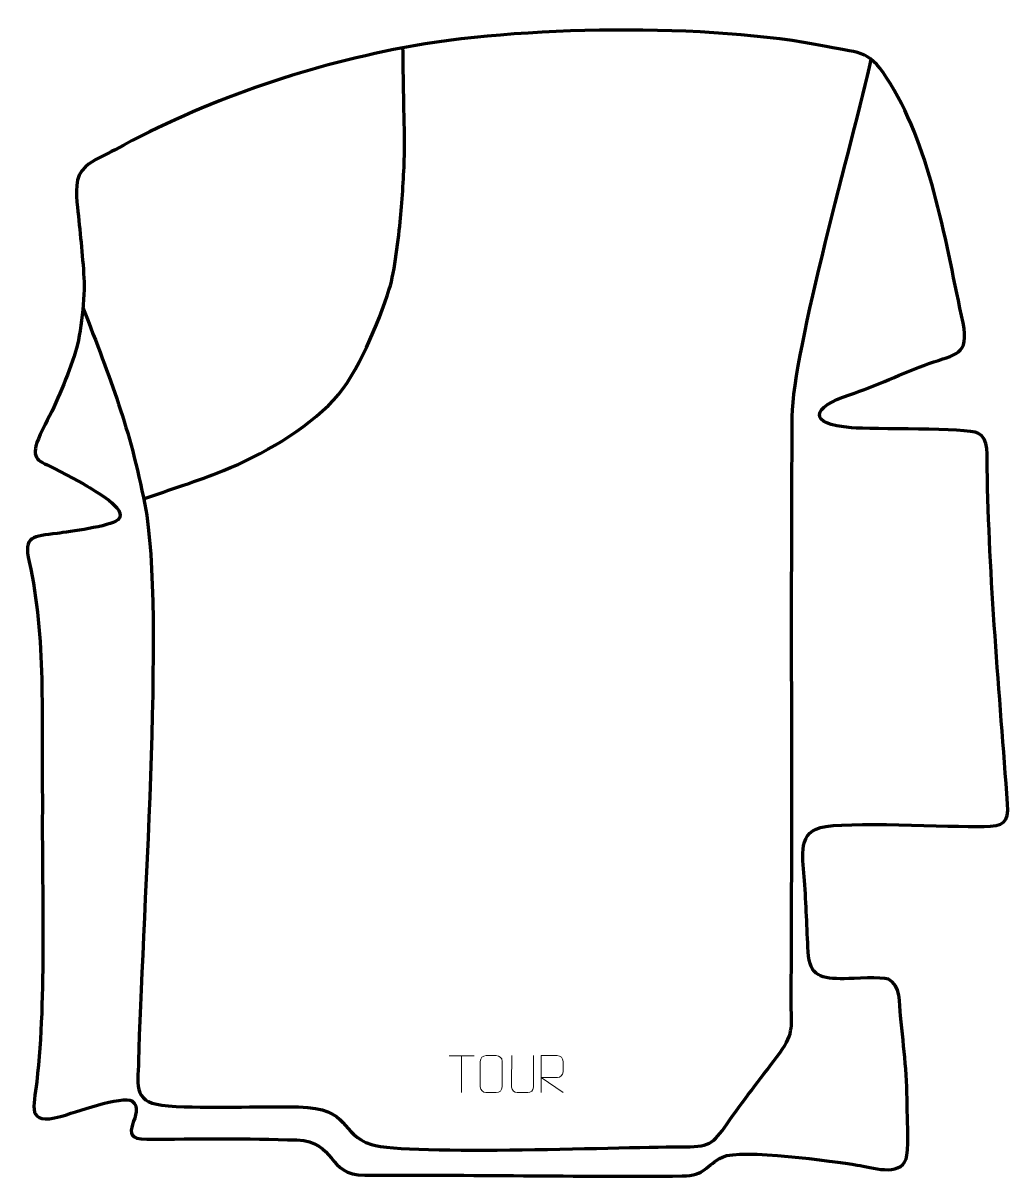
# Model space of a CAD drawing. Header units: millimetres. Extents: x -558 to 108, y -50 to 729.
import ezdxf

# ---------------------------------------------------------------- set-up
doc = ezdxf.new("R2010")
doc.units = ezdxf.units.MM
doc.header["$MEASUREMENT"] = 0
doc.layers.add('layer 2', color=7, linetype='Continuous')
doc.layers.add('layer 3', color=7, linetype='Continuous')

msp = doc.modelspace()

# ---------------------------------------------------------------- linework, layer by layer
at = {"layer": 'layer 2', "color": 140, "lineweight": 158}
for points, knots in [([(-476.4262, 407.9611), (-458.7002, 414.2064), (-439.8851, 420.2174), (-422.4936, 427.0631), (-422.4936, 427.0631), (-396.4222, 437.7091), (-367.2279, 454.4158), (-347.7638, 474.9868), (-347.7638, 474.9868), (-331.5504, 492.6052), (-317.8858, 526.6929), (-310.4062, 549.6384), (-310.4062, 549.6384), (-306.5556, 562.0532), (-304.1679, 584.2375), (-302.8078, 597.6949), (-302.8078, 597.6949), (-301.4588, 611.0418), (-300.6243, 626.4033), (-300.1762, 639.8573), (-300.1762, 639.8573), (-299.8055, 650.9848), (-300.4519, 664.0474), (-300.6221, 675.3721), (-300.6221, 675.3721), (-300.7945, 686.84), (-300.9672, 698.308), (-301.1397, 709.7759), (-301.1397, 709.7759), (-301.1397, 709.7759), (-301.185, 712.7842), (-301.185, 712.7842)], [0, 0, 0, 0, 0.11111111, 0.11111111, 0.11111111, 0.11111111, 0.22222222, 0.22222222, 0.22222222, 0.22222222, 0.33333333, 0.33333333, 0.33333333, 0.33333333, 0.44444444, 0.44444444, 0.44444444, 0.44444444, 0.55555556, 0.55555556, 0.55555556, 0.55555556, 0.66666667, 0.66666667, 0.66666667, 0.66666667, 0.77777778, 0.77777778, 0.77777778, 0.77777778, 1, 1, 1, 1]), ([(-517.3587, 537.3925), (-498.494, 487.8848), (-485.8179, 456.6614), (-475.534, 404.1295), (-475.534, 404.1295), (-461.4092, 331.9787), (-478.1351, 112.3777), (-479.7606, 28.4465), (-479.7606, 28.4465), (-480.3997, 10.1088), (-483.4945, -0.2982), (-459.8459, -2.089), (-459.8459, -2.089), (-431.4329, -3.9633), (-400.5402, -2.1903), (-371.6372, -2.8105), (-371.6372, -2.8105), (-335.8956, -3.5774), (-344.2029, -21.3338), (-322.4018, -28.1371), (-322.4018, -28.1371), (-297.4277, -35.9304), (-146.4805, -29.3438), (-110.4146, -29.7462), (-110.4146, -29.7462), (-92.5192, -29.9458), (-90.9162, -26.345), (-80.5528, -11.7214), (-80.5528, -11.7214), (-69.4982, 3.8266), (-57.7996, 18.6913), (-46.4746, 33.9845), (-46.4746, 33.9845), (-36.4607, 47.5072), (-39.0147, 52.6298), (-38.9074, 68.6194), (-38.9074, 68.6194), (-38.023, 200.288), (-39.1757, 332.0089), (-38.1632, 463.6562), (-38.1632, 463.6562), (-37.8191, 508.404), (3.1122, 650.8668), (15.161, 704.9326)], [0, 0, 0, 0, 0.08333333, 0.08333333, 0.08333333, 0.08333333, 0.16666667, 0.16666667, 0.16666667, 0.16666667, 0.25, 0.25, 0.25, 0.25, 0.33333333, 0.33333333, 0.33333333, 0.33333333, 0.41666667, 0.41666667, 0.41666667, 0.41666667, 0.5, 0.5, 0.5, 0.5, 0.58333333, 0.58333333, 0.58333333, 0.58333333, 0.66666667, 0.66666667, 0.66666667, 0.66666667, 0.75, 0.75, 0.75, 0.75, 0.83333333, 0.83333333, 0.83333333, 0.83333333, 1, 1, 1, 1])]:
    msp.add_open_spline(points, degree=3, knots=knots, dxfattribs=at)
at = {"layer": 'layer 3', "color": 242, "lineweight": 158}
msp.add_open_spline([(107.2307, 201.9435), (108.1652, 188.9334), (104.4484, 187.1058), (91.3533, 186.7336), (91.3533, 186.7336), (68.5202, 186.0846), (-2.35, 190.4865), (-19.2227, 185.9367), (-19.2227, 185.9367), (-35.4059, 181.5726), (-30.7013, 163.1652), (-29.8437, 150.2444), (-29.8437, 150.2444), (-28.8002, 134.1135), (-28.3215, 118.1532), (-27.4796, 102.0634), (-27.4796, 102.0634), (-26.6004, 85.2608), (-18.2495, 83.7965), (-3.0227, 83.8185), (-3.0227, 83.8185), (3.4501, 83.8486), (22.0652, 85.2359), (26.766, 83.5275), (26.766, 83.5275), (35.5234, 79.2907), (34.002, 66.9274), (34.8573, 58.784), (34.8573, 58.784), (37.3594, 35.924), (39.4879, 17.3998), (39.5144, -5.8205), (39.5144, -5.8205), (39.5647, -12.8877), (40.667, -32.6067), (38.6667, -38.1215), (38.6667, -38.1215), (34.3295, -50.079), (15.0725, -43.62), (5.7252, -42.0756), (5.7252, -42.0756), (-9.938, -39.5831), (-72.9409, -30.7429), (-85.2315, -36.627), (-85.2315, -36.627), (-96.626, -42.0821), (-96.9182, -49.2878), (-112.4926, -49.4291), (-112.4926, -49.4291), (-183.8794, -50.0771), (-255.5281, -48.5518), (-327.0023, -48.902), (-327.0023, -48.902), (-352.9464, -49.0291), (-345.7944, -26.132), (-372.9517, -25.1332), (-372.9517, -25.1332), (-406.1071, -23.9137), (-441.015, -24.4168), (-474.2462, -24.5859), (-474.2462, -24.5859), (-497.386, -24.7037), (-473.3216, -6.4904), (-484.3464, 1.2436), (-484.3464, 1.2436), (-490.1328, 5.3028), (-524.1886, -6.8371), (-532.6038, -9.3692), (-532.6038, -9.3692), (-555.7928, -15.2431), (-550.4845, -2.9876), (-548.5597, 14.2386), (-548.5597, 14.2386), (-541.8983, 73.8556), (-545.3272, 142.233), (-544.7429, 203.4745), (-544.7429, 203.4745), (-544.7429, 203.4745), (-544.7143, 206.4731), (-544.7143, 206.4731), (-544.7143, 206.4731), (-545.6478, 258.6374), (-542.17, 314.6145), (-553.7048, 365.3587), (-553.7048, 365.3587), (-557.7958, 383.3555), (-551.1189, 382.4929), (-534.8289, 384.6979), (-534.8289, 384.6979), (-526.3608, 385.8441), (-499.7246, 389.2467), (-493.8289, 393.7652), (-493.8289, 393.7652), (-485.9612, 401.1613), (-510.6373, 414.0765), (-515.5873, 417.2805), (-515.5873, 417.2805), (-518.3597, 419.0749), (-538.5073, 429.5924), (-541.5837, 430.9681), (-541.5837, 430.9681), (-550.5881, 434.9948), (-553.3833, 438.3046), (-542.9524, 458.1382), (-542.9524, 458.1382), (-534.7568, 473.7215), (-527.7173, 490.7378), (-522.3281, 507.5047), (-522.3281, 507.5047), (-518.7253, 518.7136), (-515.9703, 545.3106), (-516.6774, 557.1703), (-516.6774, 557.1703), (-517.6371, 573.2663), (-519.4734, 589.0681), (-521.0234, 605.0644), (-521.0234, 605.0644), (-521.9354, 614.4755), (-523.3732, 625.5949), (-515.7191, 632.399), (-515.7191, 632.399), (-510.3609, 637.1622), (-501.952, 640.5468), (-495.5289, 643.9182), (-495.5289, 643.9182), (-434.6767, 677.0816), (-369.1568, 699.5975), (-301.185, 712.7842), (-301.185, 712.7842), (-224.9022, 727.5832), (-92.6735, 729.4413), (-15.2141, 713.6404), (-15.2141, 713.6404), (10.1074, 708.4751), (13.7012, 711.6544), (28.1462, 688.4221), (28.1462, 688.4221), (56.0424, 642.9623), (65.7854, 579.434), (77.1973, 526.9008), (77.1973, 526.9008), (81.5604, 505.0341), (72.4498, 505.9439), (54.1282, 499.4087), (54.1282, 499.4087), (36.2864, 492.939), (18.4907, 484.3135), (0.451, 478.3732), (0.451, 478.3732), (-24.9784, 469.9995), (-28.7396, 458.4018), (1.8766, 456.0187), (1.8766, 456.0187), (15.6215, 454.9488), (80.1286, 455.9184), (87.2592, 452.4922), (87.2592, 452.4922), (94.9438, 448.7997), (93.4144, 436.1588), (93.5228, 428.6875), (93.5228, 428.6875), (94.5806, 355.7806), (101.9464, 275.5186), (107.2307, 201.9435)], degree=3, knots=[0, 0, 0, 0, 0.02380952, 0.02380952, 0.02380952, 0.02380952, 0.04761905, 0.04761905, 0.04761905, 0.04761905, 0.07142857, 0.07142857, 0.07142857, 0.07142857, 0.0952381, 0.0952381, 0.0952381, 0.0952381, 0.11904762, 0.11904762, 0.11904762, 0.11904762, 0.14285714, 0.14285714, 0.14285714, 0.14285714, 0.16666667, 0.16666667, 0.16666667, 0.16666667, 0.19047619, 0.19047619, 0.19047619, 0.19047619, 0.21428571, 0.21428571, 0.21428571, 0.21428571, 0.23809524, 0.23809524, 0.23809524, 0.23809524, 0.26190476, 0.26190476, 0.26190476, 0.26190476, 0.28571429, 0.28571429, 0.28571429, 0.28571429, 0.30952381, 0.30952381, 0.30952381, 0.30952381, 0.33333333, 0.33333333, 0.33333333, 0.33333333, 0.35714286, 0.35714286, 0.35714286, 0.35714286, 0.38095238, 0.38095238, 0.38095238, 0.38095238, 0.4047619, 0.4047619, 0.4047619, 0.4047619, 0.42857143, 0.42857143, 0.42857143, 0.42857143, 0.45238095, 0.45238095, 0.45238095, 0.45238095, 0.47619048, 0.47619048, 0.47619048, 0.47619048, 0.5, 0.5, 0.5, 0.5, 0.52380952, 0.52380952, 0.52380952, 0.52380952, 0.54761905, 0.54761905, 0.54761905, 0.54761905, 0.57142857, 0.57142857, 0.57142857, 0.57142857, 0.5952381, 0.5952381, 0.5952381, 0.5952381, 0.61904762, 0.61904762, 0.61904762, 0.61904762, 0.64285714, 0.64285714, 0.64285714, 0.64285714, 0.66666667, 0.66666667, 0.66666667, 0.66666667, 0.69047619, 0.69047619, 0.69047619, 0.69047619, 0.71428571, 0.71428571, 0.71428571, 0.71428571, 0.73809524, 0.73809524, 0.73809524, 0.73809524, 0.76190476, 0.76190476, 0.76190476, 0.76190476, 0.78571429, 0.78571429, 0.78571429, 0.78571429, 0.80952381, 0.80952381, 0.80952381, 0.80952381, 0.83333333, 0.83333333, 0.83333333, 0.83333333, 0.85714286, 0.85714286, 0.85714286, 0.85714286, 0.88095238, 0.88095238, 0.88095238, 0.88095238, 0.9047619, 0.9047619, 0.9047619, 0.9047619, 0.92857143, 0.92857143, 0.92857143, 0.92857143, 0.95238095, 0.95238095, 0.95238095, 0.95238095, 1, 1, 1, 1], dxfattribs=at)
at = {"layer": 'layer 3', "color": 250, "lineweight": 9}
for points in [[(-270.0548, 31.8298), (-270.0548, 31.8298), (-253.0676, 31.8298), (-253.0676, 31.8298)], [(-261.561, 6.8998), (-261.561, 6.8998), (-261.561, 31.8533), (-261.561, 31.8533)]]:
    msp.add_open_spline(points, degree=3, dxfattribs=at)
for points, knots in [([(-245.0808, 31.853), (-242.7551, 31.853), (-240.429, 31.853), (-238.1029, 31.853), (-238.1029, 31.853), (-236.1563, 31.8886), (-234.1649, 30.397), (-234.1382, 27.9594), (-234.1382, 27.9594), (-234.1386, 22.2125), (-234.1386, 16.4652), (-234.1382, 10.7175), (-234.1382, 10.7175), (-234.278, 8.3941), (-235.9552, 6.9145), (-238.1029, 6.9037), (-238.1029, 6.9037), (-240.4348, 6.9041), (-242.7667, 6.9041), (-245.0982, 6.9037), (-245.0982, 6.9037), (-247.0232, 6.7983), (-248.9953, 8.6828), (-248.9841, 10.7001), (-248.9841, 10.7001), (-248.9838, 16.4702), (-248.9838, 22.2399), (-248.9841, 28.0092), (-248.9841, 28.0092), (-248.9799, 30.1473), (-247.2332, 31.8665), (-245.0808, 31.853)], [0, 0, 0, 0, 0.11111111, 0.11111111, 0.11111111, 0.11111111, 0.22222222, 0.22222222, 0.22222222, 0.22222222, 0.33333333, 0.33333333, 0.33333333, 0.33333333, 0.44444444, 0.44444444, 0.44444444, 0.44444444, 0.55555556, 0.55555556, 0.55555556, 0.55555556, 0.66666667, 0.66666667, 0.66666667, 0.66666667, 0.77777778, 0.77777778, 0.77777778, 0.77777778, 1, 1, 1, 1]), ([(-213.0554, 31.8572), (-213.0558, 26.3177), (-212.96, 16.1159), (-212.9596, 10.5755), (-212.9596, 10.5755), (-213.0994, 8.336), (-214.7766, 6.9098), (-216.9243, 6.8993), (-216.9243, 6.8993), (-219.2562, 6.8997), (-221.5881, 6.8997), (-223.9196, 6.8993), (-223.9196, 6.8993), (-225.8446, 6.7978), (-227.8167, 8.6143), (-227.8055, 10.5588), (-227.8055, 10.5588), (-227.8052, 16.1207), (-227.7098, 26.2961), (-227.7102, 31.8572)], [0, 0, 0, 0, 0.16666667, 0.16666667, 0.16666667, 0.16666667, 0.33333333, 0.33333333, 0.33333333, 0.33333333, 0.5, 0.5, 0.5, 0.5, 0.66666667, 0.66666667, 0.66666667, 0.66666667, 1, 1, 1, 1]), ([(-207.7147, 6.8995), (-207.7147, 6.8995), (-207.7147, 31.853), (-207.7147, 31.853), (-207.7147, 31.853), (-204.1199, 31.853), (-200.5244, 31.853), (-196.9292, 31.853), (-196.9292, 31.853), (-194.6039, 31.8153), (-193.0466, 30.3253), (-193.0507, 27.9589), (-193.0507, 27.9589), (-193.0511, 25.9234), (-193.0511, 22.864), (-193.0507, 20.828), (-193.0507, 20.828), (-193.0572, 18.9525), (-194.8695, 17.0107), (-196.879, 16.9916), (-196.879, 16.9916), (-196.879, 16.9916), (-207.7147, 16.9916), (-207.7147, 16.9916), (-207.7147, 16.9916), (-207.7147, 16.9916), (-193.06, 6.8995), (-193.06, 6.8995)], [0, 0, 0, 0, 0.125, 0.125, 0.125, 0.125, 0.25, 0.25, 0.25, 0.25, 0.375, 0.375, 0.375, 0.375, 0.5, 0.5, 0.5, 0.5, 0.625, 0.625, 0.625, 0.625, 0.75, 0.75, 0.75, 0.75, 1, 1, 1, 1])]:
    msp.add_open_spline(points, degree=3, knots=knots, dxfattribs=at)

doc.saveas('drawing.dxf')
